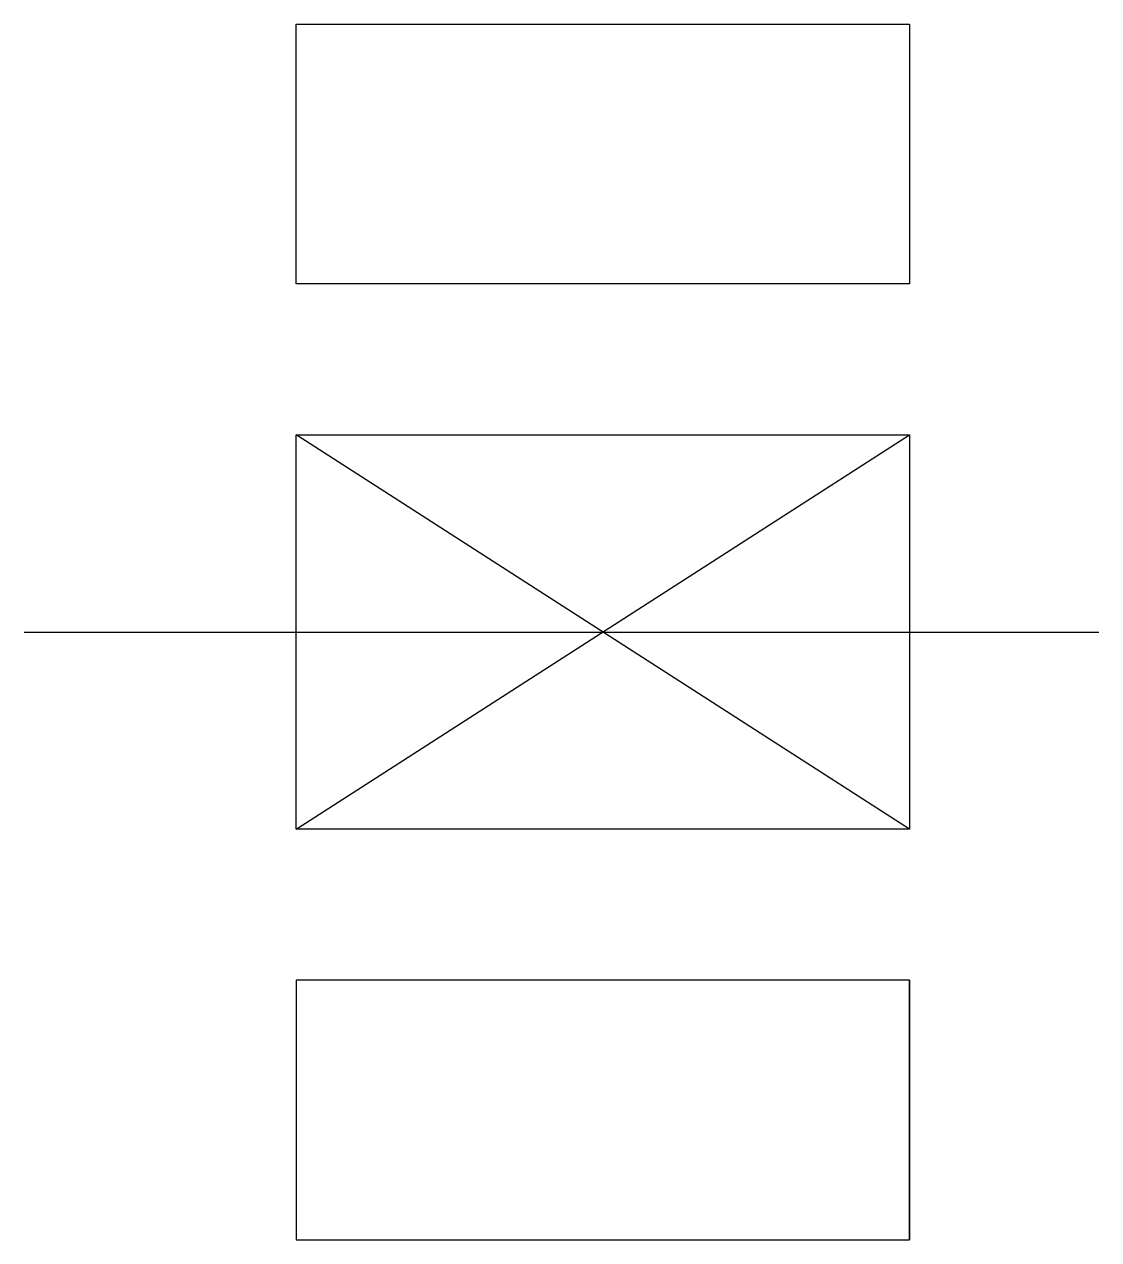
# Model space of a CAD drawing. Header units: millimetres. Extents: x -70 to 60, y -74 to 74.
import ezdxf

# ---------------------------------------------------------------- set-up
doc = ezdxf.new("R2010")
doc.units = ezdxf.units.MM
doc.layers.get('0').update_dxf_attribs({"linetype": 'CONTINUOUS'})

msp = doc.modelspace()

# ---------------------------------------------------------------- linework, layer by layer
for p, q in [((37.1, -23.86), (-37.1, 23.86)), ((-37.1, -23.86), (37.1, 23.86)), ((-70, 0), (60, 0)), ((-37.1, -42.17), (-37.1, -73.57)), ((37.1, -42.17), (37.1, -73.57))]:
    msp.add_line(p, q)
for points in [[(-37.1, 42.17), (-37.1, 73.57), (37.1, 73.57), (37.1, 42.17)], [(37.1, -23.86), (-37.1, -23.86), (-37.1, 23.86), (37.1, 23.86)], [(-37.1, -42.17), (-37.1, -73.57), (37.1, -73.57), (37.1, -42.17)]]:
    msp.add_lwpolyline(points, close=True)

doc.saveas('drawing.dxf')
